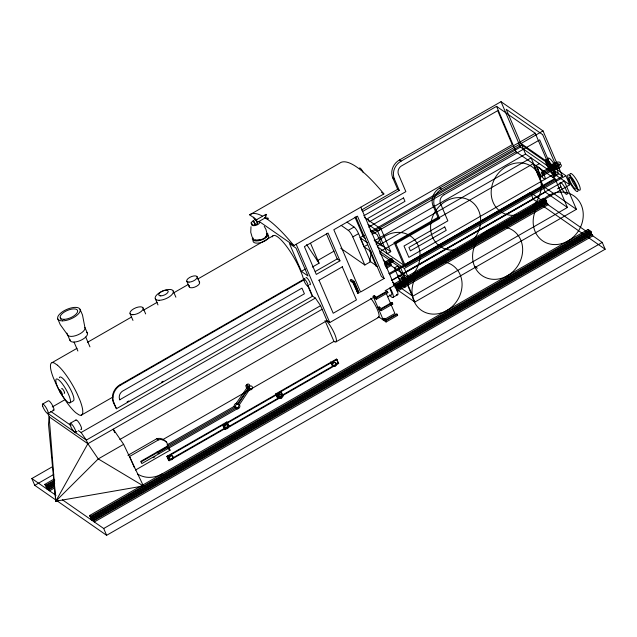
<?xml version="1.0" encoding="UTF-8"?>
<svg xmlns="http://www.w3.org/2000/svg" width="637" height="637" viewBox="0 0 637 637"><rect width="100%" height="100%" fill="white"/><g stroke="black" fill="none" stroke-linecap="round" stroke-linejoin="round"><path stroke-width="0.96" d="M254.617 223.491L253.415 221.135L253.391 221.963M250.994 226.692L250.747 232.298L252.109 236.996M253.622 221.389C248.565 221.445 252.65 228.157 255.118 223.667M252.547 225.148L251.145 222.807M385.719 267.007L385.974 266.33A5 2.158 -23.2 0 0 384.859 265.024M265.135 215.68L265.318 215.226M255.644 220.099L256.958 221.907M165.548 441.489L166.655 442.261L168.112 445.661L167.013 444.897L234.153 406.366L238.326 408.198L141.828 463.577L140.857 461.307L235.26 407.131A2.58 2.245 -55.2 0 1 236.168 404.742L237.362 404.073L249.457 386.516A2.054 1.792 -55.2 0 1 251.981 386.404A2.054 1.792 -55.2 0 1 251.981 389.04A2.054 1.792 -55.2 0 1 249.457 389.613L239.456 404.63L237.681 403.619M322.123 309.287L87.858 443.718L55.777 501.192L143.421 485.975L123.634 444.339L113.243 429.147L114.74 432.642M237.044 408.938L237.29 408.97A2.58 2.245 -55.2 0 0 238.501 404.113L236.263 403.309L236.805 403.253A2.58 2.245 -55.2 0 1 238.58 406.581A2.58 2.245 -55.2 0 1 234.75 407.624A2.58 2.245 -55.2 0 1 235.594 403.587L238.349 403.866L248.924 387.997L247.761 386.627L248.35 385.743L246.694 384.589L246.097 385.473A2.054 1.792 -55.2 0 0 247.753 387.949A2.054 1.792 -55.2 0 0 249.624 385.162A2.054 1.792 -55.2 0 0 246.694 384.589M236.08 403.571L247.761 386.627A2.054 1.792 -55.2 0 0 248.35 388.849L249.457 389.613L250.023 388.761L248.86 387.4L249.457 386.516M265.533 214.828L266.481 214.382L265.414 217.766L256.838 222.687M275.614 393.985L277.867 398.34L275.614 393.985L336.424 359.093L336.973 359.475L338.677 363.448L169.131 460.742L168.574 460.36L166.87 456.387L226.883 421.957L229.137 426.312L226.883 421.957M256.902 219.869L249.664 214.836L339.68 163.183A116.348 27.335 60.2 0 1 383.896 193.935L293.888 245.587L259.315 221.549M256.09 219.972L265.987 214.295M362.357 211.635L399.311 190.431L397.655 189.277L392.79 177.93A13.457 11.721 -55.2 0 1 399.463 159.967L501.016 101.689L543.027 130.904L562.479 176.282L405.53 266.354L377.789 247.052M399.311 190.431L394.446 179.085A13.457 11.721 -55.2 0 1 401.127 161.113L496.557 106.355L535.247 133.26L554.7 178.647L403.874 265.199L394.152 242.506L438.001 217.336L439.657 218.491L395.808 243.66L394.152 242.506M52.027 362.66L77.029 348.312M87.38 342.372L131.349 317.138M143.413 310.211L157.212 302.296M173.59 292.901L188.249 284.484M197.733 279.046L273.599 235.507M361.537 210.003L397.655 189.277M363.719 215.816L405.857 191.641L398.252 173.766A6.601 5.749 -55.2 0 1 401.079 166.169L497.68 110.671L512.267 144.71L368.584 227.162M42.512 404.113L48.285 400.8A5.478 1.29 60.2 0 1 52.704 405.809A5.478 1.29 60.2 0 1 53.022 410.037M341.193 225.402L348.288 230.339L354.061 227.027A5.94 1.393 60.2 0 1 358.575 233.62L370.607 261.696L377.709 266.64M52.258 406.971L65.173 399.558M370.607 261.696L364.834 265.008L352.802 236.932L358.575 233.62M438.001 217.336L433.136 205.99A13.457 11.721 -55.2 0 1 439.817 188.026L535.247 133.26M48.093 413.509L53.866 410.204M439.657 218.491L434.792 207.144A13.457 11.721 -55.2 0 1 441.473 189.173L543.027 130.904M317.154 260.804L334.051 251.105M69.879 402.847A13.688 3.217 60.2 0 0 62.402 383.912A13.688 3.217 60.2 0 0 57.195 386.03A13.688 3.217 60.2 0 0 69.879 402.847L73.335 400.856A13.688 3.217 60.2 0 0 68.724 386.173A13.688 3.217 60.2 0 0 59.352 377.749M301.365 271.354L307.997 275.972L296.086 248.167L289.453 243.557L301.365 271.354L305.489 268.989M371.037 251.663L364.006 246.766L360.112 237.689L364.412 235.228M370.423 231.772L521.671 144.981L565.887 175.732L569.781 184.81L408.221 277.517L383.243 260.151M371.291 232.68L520.469 147.075L562.479 176.282M312.345 267.07L319.073 263.208L310.553 243.342M377.566 230.976L381.03 228.986L390.752 251.679L387.296 253.661L377.566 230.976L368.059 224.359M372.096 234.328L516.01 151.741L555.265 179.108L567.424 207.471L412.784 296.213L393.045 282.486M315.235 271.529L337.204 258.925L339.967 260.844L316.31 274.42L304.39 246.623L328.055 233.046L339.967 260.844M308.005 285.4L312.616 296.149L116.436 408.731L113.45 402.672A13.457 11.721 -55.2 0 1 120.122 384.708L304.765 278.751M116.436 408.731L113.999 403.062A13.457 11.721 -55.2 0 1 120.68 385.09L304.454 279.627M364.006 246.766L367.438 244.799M375.177 240.356L525.565 154.058L569.781 184.81M81.21 415.228L113.107 396.923M377.263 246.177L531.091 157.896L543.25 186.267L576.413 209.326L414.854 302.042L396.246 289.102M318.826 280.296L342.483 266.72M70.15 423.334L75.922 420.022M119.772 399.749L304.414 293.792L301.978 288.115L122.288 391.293A6.601 5.749 -55.2 0 0 119.469 398.889L119.828 399.893M379.381 251.981L533.153 163.733L545.312 192.095L567.424 207.471M539.38 163.669L535.916 165.652L540.781 176.998L544.245 175.016M127.066 401.931L128.785 400.944M161.48 382.176L163.207 381.189M74.887 432.571L76.966 431.384M78.351 430.588L81.114 432.507L315.379 298.076L320.57 305.664L326.98 320.634L329.751 322.553L373.601 297.383L376.363 299.31L387.901 292.686L386.866 291.165L376.475 297.129L374.269 295.592L373.115 296.253L383.323 320.077M350.246 280.097L351.401 279.436L354.164 281.363L359.029 292.709L357.875 293.37L352.946 282.772L350.732 281.236L350.246 280.097L353.009 282.024L357.875 293.37M392.416 259.187L391.349 258.447L385.56 261.759L386.532 264.029L387.607 264.777L386.635 262.508L392.416 259.187L393.395 261.457L386.07 265.661M541.346 172.356L551.156 166.727L551.093 166.185A5 2.158 -23.2 0 1 556.913 162.164A5 2.158 -23.2 0 1 560.003 164.314A5 2.158 -23.2 0 1 553.107 167.595L552.263 167.499L542.453 173.129L541.346 172.356L542.326 174.626L543.425 175.398L553.235 169.768L554.086 169.864A5 2.158 -23.2 0 0 561.125 166.345L561.38 165.676A5 2.158 -23.2 0 0 557.08 164.641A5 2.158 -23.2 0 0 552.064 168.455L552.128 169.036L542.326 174.626M353.009 282.024L354.164 281.363M384.995 264.912L392.32 260.716L393.395 261.457M386.309 266.991L390.401 264.642L391.468 265.39L386.563 268.201M320.57 305.664L86.306 440.103L47.616 413.198L49.168 416.813L55.777 501.192L58.612 500.34M552.502 177.182L555.966 175.199M589.583 232.823L590.069 233.962L91.545 520.047L91.059 518.916L589.583 232.823L592.346 234.75L592.84 235.881L602.236 242.418L605.15 249.226L106.618 535.311L34.764 485.346L31.85 478.538L52.553 466.658M388.928 273.623L530.382 192.446L545.304 202.829L396.087 288.457M379.899 253.43L389.024 259.777L389.995 262.046L391.07 262.794L390.099 260.525L400.625 267.843L555.265 179.108M389.422 274.539L543.25 186.267M384.183 278.457L360.526 292.033L333.82 229.734L357.476 216.158L384.183 278.457L381.42 276.538L355.876 216.946M379.405 251.113L404.328 268.44L565.887 175.732M391.54 280.344L545.312 192.095M34.764 485.346L53.747 474.454M391.851 280.431L533.296 199.254L605.15 249.226M119.836 439.506L326.98 320.634M402.855 277.565L399.399 279.555L394.399 267.914L397.862 265.924L402.855 277.565L405.618 279.492M557.494 188.831L560.958 186.84M54.742 483.802L46.979 488.261L44.829 484.375L53.452 479.422M393.284 284.413L543.361 198.29L546.124 200.209L546.61 201.348L395.673 287.964M45.315 485.513L54.798 480.067M393.77 285.543L543.847 199.421L544.539 199.907L545.511 202.176L396.294 287.805M385.138 290.767L394.375 285.464L360.821 207.176M46.007 485.991L54.631 481.039M394.462 286.029L544.539 199.907M44.829 484.375L47.592 486.294L54.495 482.336M395.266 286.777L546.124 200.209M373.115 296.253L375.878 298.172L387.415 291.555M54.71 487.862L49.535 490.832L47.385 486.955L54.288 482.989M394.98 287.486L545.917 200.862L546.61 201.348M54.535 484.462L46.772 488.913L46.286 487.783L54.049 483.324M395.601 287.319L544.818 201.69L547.581 203.617L548.067 204.748L590.069 233.962M47.385 486.955L48.078 487.432L54.113 483.969M123.634 444.339L98.249 458.911L55.777 501.192L48.508 424.314L49.168 416.813L87.858 443.718L98.249 458.911L143.421 485.975M48.356 489.224L54.4 485.752M396.811 289.254L546.888 203.131L545.917 200.862M49.049 489.702L54.225 486.732M396.644 290.233L547.581 203.617M387.638 296.81L390.226 295.329M397.13 291.364L548.067 204.748M393.156 297.272L397.775 294.62M379.126 306.938L377.98 307.599L380.743 309.518L381.229 310.657L392.766 304.032L391.731 302.511L381.34 308.475L379.126 306.938L379.62 308.069M380.743 309.518L392.281 302.901M127.949 455.304L156.798 438.742A9.236 8.042 -55.2 0 1 164.999 441.107M166.655 442.261A9.236 8.042 -55.2 0 0 158.454 439.896L129.606 456.458L134.471 467.805M162.188 439.968L333.947 341.4A13.688 3.217 60.2 0 0 335.373 335.81A13.688 3.217 60.2 0 0 326.399 320.706M336.057 341.806L378.76 317.298M384.477 319.416L394.868 313.46L386.309 293.49M397.146 314.248L396.588 313.858L386.205 319.822L383.992 318.285L382.837 318.946L385.6 320.865L397.146 314.248L397.631 315.379L386.086 322.003L378.585 316.788M141.024 461.936L167.427 446.784L169.084 447.93L170.063 450.2L135.442 470.074M157.212 451.458L157.857 452.971L237.219 407.433M153.206 457.772L154.895 456.801M166.87 456.387L167.427 456.777L336.973 359.475M223.372 425.373L281.339 392.105L283.035 396.079L225.076 429.338L222.823 424.983L225.076 429.338M168.574 460.36L228.587 425.922M277.318 397.958L338.12 363.066L338.677 363.448M588.126 229.424L590.276 233.309L91.744 519.394L90.08 516.647L89.594 515.508L588.126 229.424L590.889 231.342L591.375 232.481L92.851 518.566L92.158 518.088L590.69 231.995L591.375 232.481M90.08 516.647L588.612 230.554M90.773 517.125L589.305 231.04M89.594 515.508L92.357 517.435L590.889 231.342M92.158 518.088L93.129 520.357L591.662 234.265L590.69 231.995M93.129 520.357L93.822 520.835L592.346 234.75M592.84 235.881L94.308 521.974L93.822 520.835M62.458 499.822L103.704 528.503L602.236 242.418M265.414 217.766L264.849 217.416M236.431 404.551L238.501 404.113M238.326 408.198L234.153 406.366M267.866 218.125L268.161 218.316A1.37 0.589 -23.2 0 1 267.484 219.239L266.338 218.491L265.733 217.09M249.465 388.403L250.023 388.761L248.924 387.997M538.018 175.079L540.781 176.998M399.463 159.967L401.127 161.113M439.817 188.026L441.473 189.173M487.894 230.395L489.001 231.159M392.79 177.93L394.446 179.085M433.136 205.99L434.792 207.144M507.347 275.781L510.11 277.7M381.483 192.255L383.896 193.935M474.541 266.33L477.304 268.257M364.444 217.456L381.03 228.986M370.097 229.758L377.231 234.727L382.096 246.073L374.962 241.105M374.174 240.149L390.752 251.679M346.966 222.09L354.061 227.027M365.112 238.238L363.528 237.139L354.968 217.169M360.112 237.689L367.35 242.721M340.763 248.271L364.834 265.008M387.901 292.686L386.866 291.165M392.766 304.032L391.731 302.511M397.074 314.997L397.631 315.379M358.472 292.319L359.029 292.709M378.466 308.73L381.229 310.657M315.379 298.076L312.058 295.767L307.838 285.909M330.579 361.912L331.296 363.623L332.395 364.388M281.339 392.105L280.782 391.723L283.035 396.079M276.291 393.578L276.999 395.29L278.106 396.063M246.097 385.473L248.86 387.4M238.349 403.866L239.456 404.63M222.48 424.33L223.197 426.042L224.304 426.814M120.122 384.708L120.68 385.09M113.45 402.672L113.999 403.062M156.798 438.742L158.454 439.896M168.956 449.435L170.063 450.2M168.407 457.525L169.514 458.298M157.857 452.971L158.963 453.743L157.992 451.474M50.713 411.367L71.033 425.5M46.286 487.783L46.979 488.261M91.059 518.916L91.744 519.394M31.85 478.538L56 495.331M248.748 387.567L249.863 389M81.114 432.507L86.306 440.103L87.858 443.718M306.62 244.584L319.073 263.208M264.228 226.286L265.987 229.511L266.855 233.086M331.296 363.623L332.044 365.312M276.999 395.29L277.748 396.986M223.197 426.042L223.945 427.738M197.136 276.745L199.588 282.43M186.776 281.212L189.221 286.897M173.208 291.005L175.884 297.2M155.301 298.737L157.976 304.924M143.086 307.95L145.658 313.922M130.036 313.579L132.974 320.403M80.047 309.311L82.499 314.997L84.904 327.45L87.357 333.135M85.716 337.029L89.952 346.854M74.035 342.069L77.881 351.003M70.078 340.596L66.853 333.111M57.776 318.922L60.228 324.607L67.626 334.903A9.404 4.005 -23.3 0 0 77.857 334.855A9.404 4.005 -23.3 0 0 84.904 327.45M60.284 317.839L61.056 319.639M576.413 209.326L564.255 180.964L402.695 273.679L414.854 302.042M552.263 167.499L553.235 169.768M542.453 173.129L543.425 175.398M521.671 144.981L525.565 154.058M543.361 198.29L543.847 199.421M544.818 201.69L545.304 202.829M501.016 101.689L520.469 147.075M496.557 106.355L516.01 151.741M530.382 192.446L533.296 199.254M395.808 243.66L405.53 266.354M404.328 268.44L408.221 277.517M400.625 267.843L412.784 296.213M391.349 258.447L392.32 260.716M391.468 265.39L390.497 263.121L389.43 262.372L390.401 264.642M369.532 250.612L375.989 265.685M375.878 298.172L376.363 299.31M385.6 320.865L386.086 322.003M374.269 295.592L374.755 296.723M354.459 282.963L358.105 291.467M342.276 266.839L356.449 299.908L333.207 313.245L319.033 280.176M326.439 233.819L337.204 258.925M296.189 244.266L329.751 322.553M324.997 320.522L333.947 341.4M336.424 359.093L338.12 363.066M253.534 217.153L254.704 219.884M167.427 446.784L168.399 449.053M167.682 455.821L169.139 459.229M167.427 456.777L169.131 460.742M103.704 528.503L106.618 535.311M92.357 517.435L92.851 518.566M47.592 486.294L48.078 487.432M61.685 388.777A2.739 0.645 60.2 0 1 63.804 390.768A2.739 0.645 60.2 0 1 64.13 393.196M199.158 281.936A5.645 2.405 -23.3 0 1 194.675 287.144A5.645 2.405 -23.3 0 1 189.444 285.495M86.648 332.315A9.404 4.005 -23.3 0 1 80.31 340.54A9.404 4.005 -23.3 0 1 69.966 339.513M305.991 277.907A4.109 0.963 60.2 0 1 309.168 280.893A4.109 0.963 60.2 0 1 309.654 284.532M359.459 168.335A4.109 0.963 60.2 0 1 360.948 168.853A4.109 0.963 60.2 0 1 363.321 172.715M268.018 235.419A8.209 3.543 -18.6 0 1 262.269 242.171A8.209 3.543 -18.6 0 1 253.064 240.69M257.961 221.421A4.109 1.768 -18.6 0 1 259.124 223.547A4.109 1.768 -18.6 0 1 254.059 225.665A4.109 1.768 -18.6 0 1 252.021 223.905M267.277 233.222A8.209 3.543 -18.6 0 1 260.509 240.308A8.209 3.543 -18.6 0 1 252.762 237.434M266.393 233.66A7.19 3.097 -18.6 0 1 261.361 239.568A7.19 3.097 -18.6 0 1 253.303 238.27M266.258 235.953A6.832 2.946 -18.6 0 1 265.47 236.876M259.546 239.775A6.832 2.946 -18.6 0 1 255.103 239.886M266.545 234.289A6.832 2.946 -18.6 0 1 266.624 235.069M253.048 221.381A1.871 0.486 63.9 0 1 253.351 220.617A1.871 0.486 63.9 0 1 254.545 222.48L255.294 224.686L257.667 223.523L256.918 221.318A1.871 0.486 63.9 0 0 255.724 219.454A1.871 0.486 63.9 0 0 255.421 220.219M375.934 266.17A5 2.158 -23.2 0 1 376.491 265.446M384.557 263.041A5 2.158 -23.2 0 1 385.003 264.06M348.288 230.339A5.94 1.393 60.2 0 1 352.802 236.932M249.664 214.836A116.348 27.335 60.2 0 1 262.34 216.039M264.666 217.384A116.348 27.335 60.2 0 1 266.911 218.865L270.884 221.851A116.348 27.335 60.2 0 1 293.888 245.587M390.059 289.206A6.848 1.608 60.2 0 1 390.752 294.891M390.003 287.773A9.603 2.253 60.2 0 1 393.34 296.627A9.603 2.253 60.2 0 1 389.462 294.995M392.854 282.366A9.603 2.253 60.2 0 1 397.592 291.682A9.603 2.253 60.2 0 1 396.405 294.565M75.771 420.428A5.478 1.29 60.2 0 1 80.015 424.409A5.478 1.29 60.2 0 1 80.66 429.258M162.3 473.793A27.375 23.84 -55.2 0 1 137.449 473.912M376.093 244.154A27.375 23.84 -55.2 0 1 418.063 245.293A27.375 23.84 -55.2 0 1 393.77 284.835M369.986 261.703A27.375 23.84 -55.2 0 1 371.538 252.793M370.806 298.251A13.688 3.217 60.2 0 1 378.028 311.19A13.688 3.217 60.2 0 1 377.908 317.505M266.338 218.491A1.37 0.589 -23.2 0 1 266.656 218.332M267.317 218.133A1.37 0.589 -23.2 0 1 267.866 218.125M272.278 236.9A30.114 7.079 60.2 0 1 298.761 266.728L301.572 273.265A30.114 7.079 60.2 0 1 303.475 279.014M335.166 365.495L334.266 366.012A2.054 1.792 -55.2 0 1 332.172 363.95A2.054 1.792 -55.2 0 1 335.006 362.318A2.054 1.792 -55.2 0 1 335.166 365.495M557.391 165.19L556.842 165.556A2.699 1.17 -23.2 0 1 553.227 165.66A2.699 1.17 -23.2 0 1 556.794 163.303A2.699 1.17 -23.2 0 1 557.391 165.19M444.045 194.771L443.081 195.384A6.601 5.749 -55.2 0 0 440.263 202.98L447.859 220.856L404.009 246.017L408.874 257.364L554.278 173.925L539.682 139.885L444.045 194.771M403.516 197.924L367.74 218.459L369.197 221.867L404.981 201.332L403.516 197.924M444.761 226.947L408.93 247.435L410.387 250.843L446.219 230.347L444.761 226.947M57.497 365.216L54.344 363.05A30.114 7.079 60.2 0 0 53.229 377.47L56.048 384A30.114 7.079 60.2 0 0 75.731 412.672L78.892 414.83A30.114 7.079 60.2 0 0 80.007 400.41L77.188 393.881A30.114 7.079 60.2 0 0 57.497 365.216M542.692 134.654L506.216 109.285L520.803 143.317L557.279 168.694L542.692 134.654M59.528 390.919A2.739 0.645 60.2 0 0 62.076 394.645A2.739 0.645 60.2 0 0 60.945 391.19A2.739 0.645 60.2 0 0 59.528 390.919M188.966 282.119A5.645 2.405 -23.3 0 0 197.207 277.39A5.645 2.405 -23.3 0 0 189.691 277.429A5.645 2.405 -23.3 0 0 188.966 282.119M132.799 314.718A7.111 3.026 -23.3 0 0 143.174 308.762A7.111 3.026 -23.3 0 0 133.706 308.81A7.111 3.026 -23.3 0 0 132.799 314.718M159.091 300.298A9.754 4.148 -23.3 0 0 173.336 292.128A9.754 4.148 -23.3 0 0 160.341 292.192A9.754 4.148 -23.3 0 0 159.091 300.298M63.939 319.344A9.396 3.997 -23.3 0 0 77.65 311.469A9.396 3.997 -23.3 0 0 65.141 311.533A9.396 3.997 -23.3 0 0 63.939 319.344M62.49 320.865A12.127 5.168 -23.3 0 0 80.198 310.705A12.127 5.168 -23.3 0 0 64.042 310.784A12.127 5.168 -23.3 0 0 62.49 320.865M560.377 185.407A6.848 1.608 60.2 0 0 566.755 194.452A6.848 1.608 60.2 0 0 563.634 185.534A6.848 1.608 60.2 0 0 560.377 185.407M569.613 180.104A6.848 1.608 60.2 0 0 575.991 189.157A6.848 1.608 60.2 0 0 572.862 180.239A6.848 1.608 60.2 0 0 569.613 180.104M568.315 178.87A9.603 2.253 60.2 0 0 577.265 191.57A9.603 2.253 60.2 0 0 572.886 179.061A9.603 2.253 60.2 0 0 568.315 178.87M546.084 163.128A9.603 2.253 60.2 0 0 555.01 176.178A9.603 2.253 60.2 0 0 551.045 164.067A9.603 2.253 60.2 0 0 546.084 163.128M548.393 161.798A9.603 2.253 60.2 0 0 557.319 174.857A9.603 2.253 60.2 0 0 553.354 162.746A9.603 2.253 60.2 0 0 548.393 161.798M570.625 177.548A9.603 2.253 60.2 0 0 579.574 190.248A9.603 2.253 60.2 0 0 575.187 177.731A9.603 2.253 60.2 0 0 570.625 177.548M160.763 295.879A5.104 2.174 -23.3 0 0 168.216 291.603A5.104 2.174 -23.3 0 0 161.424 291.635A5.104 2.174 -23.3 0 0 160.763 295.879M303.905 280.463A4.109 0.963 60.2 0 0 307.727 286.045A4.109 0.963 60.2 0 0 306.031 280.861A4.109 0.963 60.2 0 0 303.905 280.463M171.082 459.293A2.054 1.792 -55.2 0 0 172.309 455.988A2.054 1.792 -55.2 0 0 169.084 456.888A2.054 1.792 -55.2 0 0 171.082 459.293M171.632 459.675A2.054 1.792 -55.2 0 0 172.858 456.379A2.054 1.792 -55.2 0 0 169.633 457.278A2.054 1.792 -55.2 0 0 171.632 459.675M226.446 428.319A2.054 1.792 -55.2 0 0 227.672 425.014A2.054 1.792 -55.2 0 0 224.447 425.914A2.054 1.792 -55.2 0 0 226.446 428.319M226.995 428.701A2.054 1.792 -55.2 0 0 228.221 425.397A2.054 1.792 -55.2 0 0 224.996 426.296A2.054 1.792 -55.2 0 0 226.995 428.701M334.815 366.394A2.054 1.792 -55.2 0 0 336.049 363.098A2.054 1.792 -55.2 0 0 332.825 363.998A2.054 1.792 -55.2 0 0 334.815 366.394M280.097 397.83A2.054 1.792 -55.2 0 0 281.363 394.542A2.054 1.792 -55.2 0 0 278.13 395.394A2.054 1.792 -55.2 0 0 280.097 397.83M280.925 398.404A2.054 1.792 -55.2 0 0 282.191 395.115A2.054 1.792 -55.2 0 0 278.958 395.975A2.054 1.792 -55.2 0 0 280.925 398.404M398.818 278.114A6.848 1.608 60.2 0 0 405.196 287.168A6.848 1.608 60.2 0 0 402.074 278.25A6.848 1.608 60.2 0 0 398.818 278.114M538.185 169.768A6.848 1.608 60.2 0 0 544.547 179.069A6.848 1.608 60.2 0 0 541.713 170.437A6.848 1.608 60.2 0 0 538.185 169.768M440.454 313.205A27.375 23.84 -55.2 0 0 456.809 269.188A27.375 23.84 -55.2 0 0 413.835 281.172A27.375 23.84 -55.2 0 0 440.454 313.205M501.04 278.433A27.375 23.84 -55.2 0 0 517.395 234.424A27.375 23.84 -55.2 0 0 474.422 246.408A27.375 23.84 -55.2 0 0 501.04 278.433M561.627 243.668A27.375 23.84 -55.2 0 0 577.982 199.652A27.375 23.84 -55.2 0 0 535.008 211.635A27.375 23.84 -55.2 0 0 561.627 243.668M459.038 249.218A27.375 23.84 -55.2 0 0 475.393 205.21A27.375 23.84 -55.2 0 0 432.419 217.193A27.375 23.84 -55.2 0 0 459.038 249.218M519.625 214.454A27.375 23.84 -55.2 0 0 535.98 170.437A27.375 23.84 -55.2 0 0 493.006 182.429A27.375 23.84 -55.2 0 0 519.625 214.454M555.297 168.574A2.699 1.17 -23.2 0 0 559.238 166.313A2.699 1.17 -23.2 0 0 555.631 166.305A2.699 1.17 -23.2 0 0 555.297 168.574M547.414 164.465A6.848 1.608 60.2 0 0 553.776 173.766A6.848 1.608 60.2 0 0 550.949 165.142A6.848 1.608 60.2 0 0 547.414 164.465M42.663 406.151A5.478 1.29 60.2 0 0 47.759 413.596A5.478 1.29 60.2 0 0 45.49 406.693A5.478 1.29 60.2 0 0 42.663 406.151M70.301 425.373A5.478 1.29 60.2 0 0 75.397 432.818A5.478 1.29 60.2 0 0 73.128 425.914A5.478 1.29 60.2 0 0 70.301 425.373"/></g></svg>
